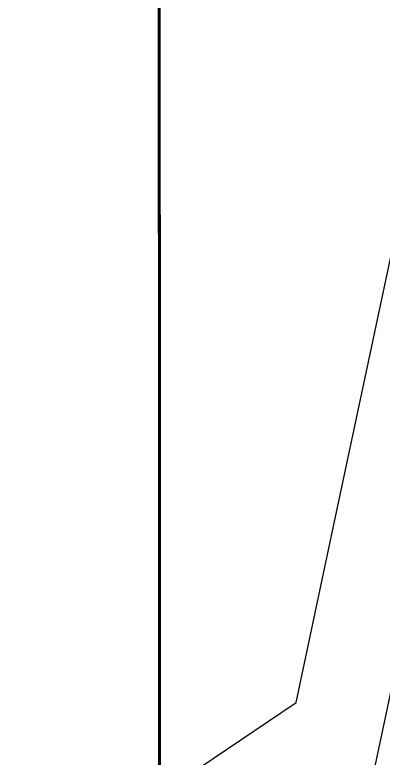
# Model space of a CAD drawing. Extents: x 529262 to 576451, y 2694391 to 2717535.
# Drawn here: x 564207.7 to 564268.9, y 2710702.9 to 2710826.5 of the extents above; entities that cross this region are included whole.
import ezdxf
from ezdxf.xclip import XClip

# ---------------------------------------------------------------- set-up
doc = ezdxf.new("R2010")
doc.units = 0
doc.header["$XCLIPFRAME"] = 0
for name, color, linetype in [('PP-COM', 7, 'Continuous'), ('RD-中线', 40, 'Continuous'), ('RD-红线', 7, 'Continuous')]:
    doc.layers.add(name, color=color, linetype=linetype)

# ---------------------------------------------------------------- blocks, each defined once
blk = doc.blocks.new('A$C19FD0107')
at = {"layer": 'RD-中线', "color": 8, "linetype": 'Continuous', "flags": 128}
blk.add_lwpolyline([(-6832.92, 15835.55), (-6741.2, 16264.11, -0.004965), (-6740.55, 16267.02), (-6733.24, 16298.13, 0.005421), (-6732.53, 16301.31), (-6689.22, 16505.47)], format="xyb", dxfattribs=at)
at = {"layer": 'RD-红线', "color": 8, "linetype": 'Continuous', "flags": 128}
for points in [[(-6737.02, 16352.41), (-6726.64, 16401.37)], [(-6743.57, 16321.54), (-6737.02, 16352.41)]]:
    blk.add_lwpolyline(points, dxfattribs=at)
at = {"layer": 'RD-红线', "color": 8}
blk.add_lwpolyline([(-6766.55, 16305.99), (-6743.57, 16321.54, 0.403252)], format="xyb", dxfattribs=at)

msp = doc.modelspace()

# ---------------------------------------------------------------- linework, layer by layer
at = {"const_width": 0.5}
msp.add_lwpolyline([(563606.548, 2710897.61), (563454.196, 2710897.56), (563454.418, 2710327.012), (563986.146, 2710327.13), (563986.081, 2710399.056), (564231.875, 2710399.045), (564231.655, 2710837.782), (563606.85, 2710834.954), (563606.548, 2710897.61)], dxfattribs=at)

# ---------------------------------------------------------------- block references
at = {"layer": 'PP-COM'}
ref = msp.add_blockref('A$C19FD0107', (570997.993, 2694390.603), dxfattribs=at)
XClip(ref).set_block_clipping_path([(-9366.4383134884, 14428.6043910822), (-3328.4480743363, 17452.7484863754)])

doc.saveas('drawing.dxf')
